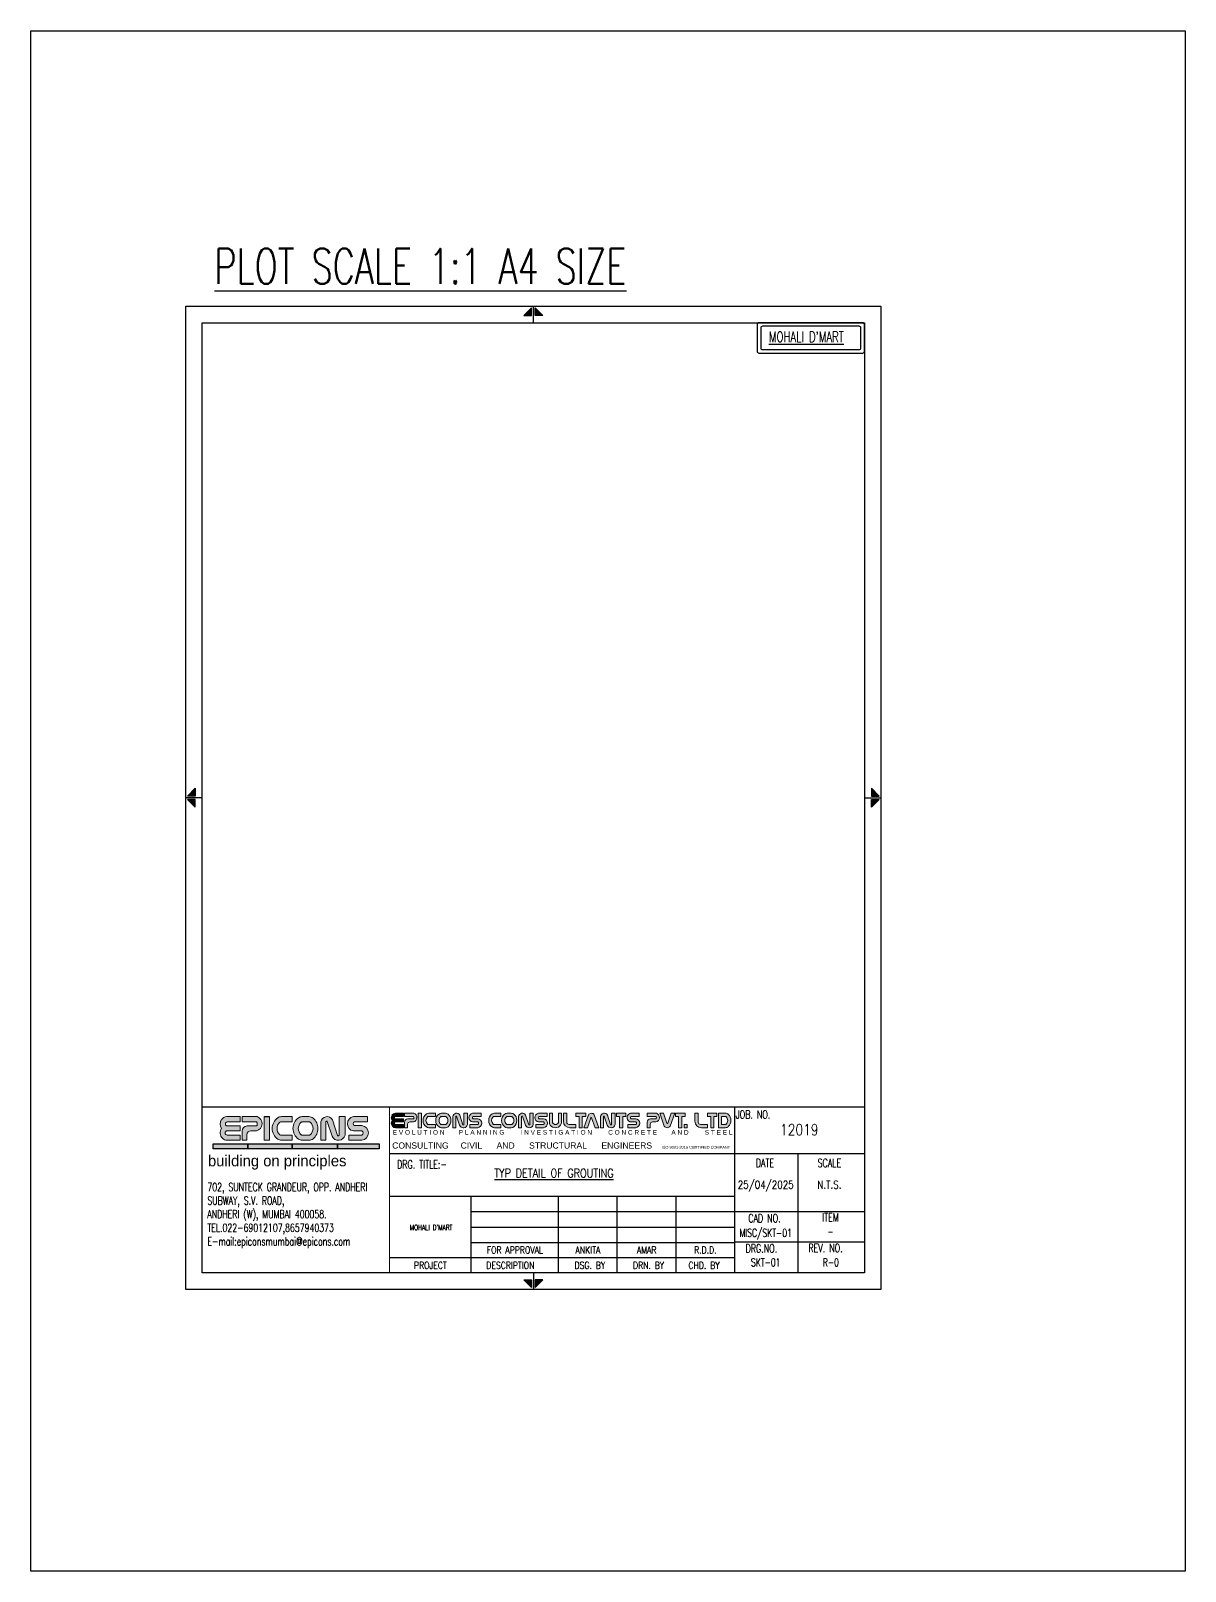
# Model space of a CAD drawing. Header units: inches. Extents: x 390771 to 646861, y -64061 to 219018.
# Drawn here: x 622175 to 646861, y 12202 to 45145 of the extents above; entities that cross this region are included whole.
import ezdxf
from ezdxf.enums import TextEntityAlignment as Align

# ---------------------------------------------------------------- set-up
doc = ezdxf.new("R2010")
doc.units = ezdxf.units.IN
doc.header["$MEASUREMENT"] = 0
doc.layers.add('00 ECPL LOGO', color=250, linetype='Continuous', lineweight=20)
doc.layers.add('S-TEXT', color=2, linetype='Continuous', lineweight=25)
for name, color, linetype in [('3CONRED', 1, 'Continuous'), ('PNA', 8, 'Continuous'), ('S-DIM-1', 5, 'Continuous'), ('S-TEXT-1', 4, 'Continuous'), ('SCHEDULE LINE-1', 7, 'Continuous'), ('SHEET', 7, 'Continuous'), ('TEXT', 4, 'Continuous'), ('TEXT (SHEET)', 4, 'Continuous'), ('TITLE', 6, 'Continuous')]:
    doc.layers.add(name, color=color, linetype=linetype)
doc.styles.add('ROMANS', font='simplex.shx', dxfattribs={"width": 0.7})
doc.styles.add('SEC. TEXT', font='arial.ttf', dxfattribs={"height": 180})
doc.styles.add('VA_ROOM_TEXT', font='GOTHIC.TTF')

# ---------------------------------------------------------------- blocks, each defined once
blk = doc.blocks.new('MID')
at = {"layer": 'TEXT'}
for p, q in [((0, 0), (10, 0)), ((8.94, 1.07), (4.27, 5.74)), ((4.27, 5.74), (4.27, 1.07)), ((4.27, 1.07), (8.94, 1.07)), ((8.94, -1.07), (4.27, -5.74)), ((4.27, -1.07), (8.94, -1.07)), ((4.27, -5.74), (4.27, -1.07))]:
    blk.add_line(p, q, dxfattribs=at)
for points in [[(4.27, 5.74), (8.94, 1.07), (4.27, 1.07)], [(4.27, -5.74), (8.94, -1.07), (4.27, -1.07)]]:
    blk.add_solid(points, dxfattribs=at)
blk = doc.blocks.new('zw$A329')
at = {"layer": '00 ECPL LOGO'}
h = blk.add_hatch(color=152, dxfattribs=at)
h.dxf.hatch_style = 1
h.paths.add_polyline_path([(1548, 4754), (1548, 4905), (1169, 4905, 0.261636), (1010, 4816, 0.285841), (1012, 4573, 0.344902), (1040, 4291, 0.204992), (1175, 4233), (1548, 4233), (1548, 4383), (1184, 4383, -1), (1175, 4503), (1548, 4503), (1548, 4640), (1184, 4640, -1), (1181, 4754)])
h = blk.add_hatch(color=152, dxfattribs=at)
h.dxf.hatch_style = 1
h.paths.add_polyline_path([(2026, 4905), (1597, 4905), (1597, 4754), (2005, 4754, -0.440545), (2005, 4640), (1746, 4640, 0.414214), (1597, 4491), (1597, 4233), (1737, 4233), (1737, 4391, -0.414214), (1849, 4503), (2005, 4503, 0.757811)])
h.paths.add_polyline_path([(2375, 4905), (2229, 4905), (2229, 4233), (2375, 4233)])
h.paths.add_polyline_path([(3026, 4905), (2719, 4905, 0.154275), (2612, 4872, 0.519672), (2612, 4267, 0.154275), (2719, 4233), (3026, 4233), (3026, 4383), (2686, 4383, -0.210356), (2659, 4395, -0.388707), (2659, 4742, -0.210356), (2686, 4754), (3026, 4754)])
h.paths.add_polyline_path([(3497, 4905), (3307, 4905, 0.159018), (3197, 4869, 0.507969), (3197, 4269, 0.159018), (3307, 4233), (3497, 4233, 0.173791), (3616, 4276, 0.472311), (3616, 4863, 0.173791)])
h.paths.add_polyline_path([(3510, 4754, -0.185052), (3535, 4744, -0.445894), (3535, 4392, -0.185052), (3510, 4383), (3299, 4383, -0.185052), (3275, 4392, -0.445894), (3275, 4744, -0.185052), (3299, 4754)], flags=16)
h.paths.add_polyline_path([(4164, 4815, 0.723435), (3836, 4754), (3836, 4233), (3980, 4233), (3980, 4754, -0.723435), (4017, 4768), (4155, 4351, 0.724077), (4522, 4383), (4522, 4905), (4355, 4905), (4355, 4385, -0.755661), (4310, 4370)])
h.paths.add_polyline_path([(5162, 4905), (4759, 4905, 0.823713), (4759, 4500), (4997, 4500, -0.713272), (4997, 4383), (4635, 4383), (4635, 4233), (4997, 4233, 0.900309), (4997, 4650), (4788, 4650, -0.746931), (4788, 4754), (5162, 4754)])
h = blk.add_hatch(color=7, dxfattribs=at)
h.dxf.hatch_style = 1
h.paths.add_polyline_path([(6184, 4908), (6184, 5001), (5953, 5001, 0.261636), (5856, 4946, 0.285841), (5857, 4798, 0.344902), (5874, 4626, 0.204992), (5956, 4591), (6184, 4591), (6184, 4682), (5962, 4682, -1), (5957, 4755), (6184, 4755), (6184, 4839), (5962, 4839, -1), (5961, 4908)])
h = blk.add_hatch(color=7, dxfattribs=at)
h.dxf.hatch_style = 1
h.paths.add_polyline_path([(6476, 5001), (6215, 5001), (6215, 4908), (6464, 4908, -0.440545), (6464, 4839), (6306, 4839, 0.414214), (6215, 4748), (6215, 4591), (6300, 4591), (6300, 4687, -0.414214), (6368, 4755), (6464, 4755, 0.757811)])
h.paths.add_polyline_path([(6689, 5001), (6600, 5001), (6600, 4591), (6689, 4591)])
h.paths.add_polyline_path([(7087, 5001), (6899, 5001, 0.154275), (6834, 4980, 0.519672), (6834, 4611, 0.154275), (6899, 4591), (7087, 4591), (7087, 4682), (6879, 4682, -0.210356), (6863, 4689, -0.388707), (6863, 4901, -0.210356), (6879, 4908), (7087, 4908)])
h.paths.add_polyline_path([(7374, 5001), (7258, 5001, 0.159018), (7191, 4979, 0.507969), (7191, 4613, 0.159018), (7258, 4591), (7374, 4591, 0.173791), (7447, 4617, 0.472311), (7447, 4975, 0.173791)])
h.paths.add_polyline_path([(7382, 4908, -0.185052), (7397, 4903, -0.445894), (7397, 4688, -0.185052), (7382, 4682), (7253, 4682, -0.185052), (7238, 4688, -0.445894), (7238, 4903, -0.185052), (7253, 4908)], flags=16)
h.paths.add_polyline_path([(7781, 4946, 0.723435), (7581, 4908), (7581, 4591), (7669, 4591), (7669, 4908, -0.723435), (7692, 4917), (7776, 4662, 0.724077), (7999, 4682), (7999, 5001), (7898, 5001), (7898, 4683, -0.755661), (7870, 4674)])
h.paths.add_polyline_path([(8391, 5001), (8144, 5001, 0.823713), (8144, 4753), (8289, 4753, -0.713272), (8289, 4682), (8068, 4682), (8068, 4591), (8289, 4591, 0.900309), (8289, 4845), (8162, 4845, -0.746931), (8162, 4908), (8391, 4908)])
h = blk.add_hatch(color=7, dxfattribs=at)
h.dxf.hatch_style = 1
h.paths.add_polyline_path([(8950, 5001), (8763, 5001, 0.154275), (8697, 4980, 0.519672), (8697, 4611, 0.154275), (8763, 4591), (8950, 4591), (8950, 4682), (8743, 4682, -0.210932), (8726, 4689, -0.385278), (8725, 4901, -0.212895), (8742, 4908), (8950, 4908)])
h.paths.add_polyline_path([(9317, 4975, 0.173792), (9244, 5001), (9128, 5001, 0.159018), (9061, 4979, 0.507969), (9061, 4613, 0.159018), (9128, 4591), (9244, 4591, 0.173792), (9317, 4617, 0.472311)])
h.paths.add_polyline_path([(9252, 4908, -0.185053), (9267, 4903, -0.445893), (9267, 4688, -0.185053), (9252, 4682), (9124, 4682, -0.185053), (9108, 4688, -0.445893), (9108, 4903, -0.185053), (9124, 4908)], flags=16)
h.paths.add_polyline_path([(9449, 4908), (9449, 4591), (9537, 4591), (9537, 4908, -0.436861), (9550, 4922, -0.319738), (9561, 4914), (9644, 4662, 0.724077), (9867, 4682), (9867, 5001), (9766, 5001), (9766, 4683, -0.755661), (9738, 4674), (9649, 4946, 0.723435)])
h.paths.add_polyline_path([(10262, 5001), (10016, 5001, 0.823713), (10016, 4753), (10161, 4753, -0.713272), (10161, 4682), (9940, 4682), (9940, 4591), (10161, 4591, 0.900309), (10161, 4845), (10033, 4845, -0.746931), (10033, 4908), (10262, 4908)])
h.paths.add_polyline_path([(10414, 5001), (10326, 5001), (10326, 4733, 0.160106), (10348, 4666, 0.505303), (10644, 4666, 0.160106), (10667, 4733), (10667, 5001), (10581, 5001), (10581, 4734, -0.621318), (10414, 4734)])
h.paths.add_polyline_path([(10817, 5001), (10724, 5001), (10724, 4773, 0.414214), (10906, 4591), (11079, 4591), (11079, 4682), (10885, 4682, -0.414214), (10817, 4750)])
h.paths.add_polyline_path([(11360, 5001), (11079, 5001), (11079, 4911), (11170, 4911), (11170, 4591), (11259, 4591), (11259, 4911), (11360, 4911)])
h.paths.add_polyline_path([(11600, 4959, 0.539211), (11433, 4953), (11302, 4591), (11405, 4591), (11503, 4875, -0.708617), (11525, 4875), (11627, 4591), (11726, 4591)])
h.paths.add_polyline_path([(11972, 4946, 0.723435), (11772, 4908), (11772, 4591), (11860, 4591), (11860, 4908, -0.723435), (11883, 4917), (11967, 4662, 0.724077), (12191, 4682), (12191, 5001), (12089, 5001), (12089, 4683, -0.755661), (12062, 4674)])
h.paths.add_polyline_path([(12495, 5001), (12227, 5001), (12227, 4911), (12319, 4911), (12319, 4591), (12407, 4591), (12407, 4911), (12495, 4911)])
h.paths.add_polyline_path([(12877, 5001), (12647, 5001, 0.157568), (12581, 4979, 0.511532), (12581, 4775, 0.157569), (12647, 4753), (12776, 4753, -0.713272), (12776, 4682), (12555, 4682), (12555, 4591), (12776, 4591, 0.900308), (12776, 4845), (12653, 4845), (12648, 4845, -0.722204), (12648, 4911), (12877, 4911)])
h = blk.add_hatch(color=7, dxfattribs=at)
h.dxf.hatch_style = 1
h.paths.add_polyline_path([(13362, 5001), (13100, 5001), (13100, 4908), (13339, 4908, -0.270444), (13358, 4897, -0.26297), (13358, 4851, -0.270444), (13339, 4839), (13191, 4839, 0.414214), (13100, 4748), (13100, 4591), (13185, 4591), (13185, 4687, -0.414214), (13254, 4755), (13349, 4755, 0.757811)])
h.paths.add_polyline_path([(13561, 5001), (13463, 5001), (13588, 4633, 0.539211), (13755, 4639), (13886, 5001), (13783, 5001), (13685, 4716, -0.708617), (13664, 4716)])
h.paths.add_polyline_path([(14184, 5001), (13902, 5001), (13902, 4911), (13994, 4911), (13994, 4591), (14083, 4591), (14083, 4911), (14184, 4911)])
h.paths.add_polyline_path([(14552, 5001), (14459, 5001), (14459, 4773, 0.414214), (14641, 4591), (14814, 4591), (14814, 4682), (14620, 4682, -0.414214), (14552, 4750)])
h.paths.add_polyline_path([(14234, 4682), (14150, 4682), (14150, 4591), (14234, 4591)])
h = blk.add_hatch(color=7, dxfattribs=at)
h.dxf.hatch_style = 1
h.paths.add_polyline_path([(14813, 5001), (14813, 4911), (14905, 4911), (14905, 4591), (14994, 4591), (14994, 4911), (15082, 4911), (15082, 5001)])
h.paths.add_polyline_path([(15126, 5001), (15126, 4591), (15327, 4591, 0.189446), (15405, 4621, 0.435754), (15405, 4971, 0.189446), (15327, 5001)])
h.paths.add_polyline_path([(15329, 4911, -0.519112), (15329, 4682), (15213, 4682), (15213, 4911)], flags=16)
at = {"layer": 'S-TEXT'}
h = blk.add_hatch(color=142, dxfattribs=at)
h.dxf.hatch_style = 1
h.paths.add_polyline_path([(778, 4135), (778, 3993), (1763, 3993), (1763, 4135)])
h = blk.add_hatch(color=9, dxfattribs=at)
h.dxf.hatch_style = 1
h.paths.add_polyline_path([(1763, 4135), (3021, 4135), (3021, 3993), (1763, 3993)])
h = blk.add_hatch(color=142, dxfattribs=at)
h.dxf.hatch_style = 1
h.paths.add_polyline_path([(3021, 3993), (4311, 3993), (4311, 4135), (3021, 4135)])
h = blk.add_hatch(color=4, dxfattribs=at)
h.dxf.hatch_style = 1
h.paths.add_polyline_path([(4311, 4135), (4311, 3993), (5494, 3993), (5494, 4135)])
for p, q in [((8107, 470), (8107, 2624)), ((10585, 470), (10585, 2624)), ((12252, 470), (12252, 2624)), ((13920, 470), (13920, 2624))]:
    blk.add_line(p, q)
at = {"layer": '00 ECPL LOGO', "color": 7}
for p, q in [((1548, 4905, 0), (1169, 4905, 0)), ((2026, 4905, 0), (1597, 4905, 0)), ((2229, 4905, 0), (2375, 4905, 0)), ((2229, 4905, 0), (2229, 4233, 0)), ((2375, 4905, 0), (2375, 4233, 0)), ((2719, 4905, 0), (3026, 4905, 0)), ((3026, 4754, 0), (3026, 4905, 0)), ((3307, 4905, 0), (3497, 4905, 0)), ((4164, 4815, 0), (4310, 4370, 0)), ((4355, 4905, 0), (4522, 4905, 0)), ((4522, 4905, 0), (4355, 4905, 0)), ((4355, 4905, 0), (4355, 4383, 0)), ((4522, 4905, 0), (4522, 4383, 0)), ((4759, 4905, 0), (5162, 4905, 0)), ((5162, 4905, 0), (4759, 4905, 0)), ((5162, 4754, 0), (5162, 4905, 0)), ((6184, 5001), (5953, 5001)), ((5962, 4908), (6184, 4908)), ((6184, 4839), (5962, 4839)), ((6184, 4908), (6184, 5001)), ((6184, 4755), (6184, 4839)), ((6476, 5001), (6215, 5001)), ((6215, 5001), (6215, 4908)), ((6464, 4908), (6215, 4908)), ((6464, 4839), (6306, 4839)), ((6600, 5001), (6689, 5001)), ((6600, 5001), (6600, 4591)), ((6689, 5001), (6689, 4591)), ((6879, 4908), (7087, 4908)), ((6899, 5001), (7087, 5001)), ((7087, 4908), (7087, 5001)), ((7253, 4908), (7382, 4908)), ((7258, 5001), (7374, 5001)), ((7581, 4908), (7581, 4591)), ((7669, 4908), (7669, 4591)), ((7692, 4917), (7776, 4662)), ((7781, 4946), (7870, 4674)), ((7898, 5001), (7999, 5001)), ((7999, 5001), (7898, 5001)), ((7898, 5001), (7898, 4682)), ((7999, 5001), (7999, 4682)), ((7999, 4908), (7999, 4908)), ((8144, 5001), (8391, 5001)), ((8391, 5001), (8144, 5001)), ((8162, 4908), (8391, 4908)), ((8289, 4845), (8162, 4845)), ((8391, 4908), (8391, 5001)), ((8742, 4908), (8950, 4908)), ((8950, 5001), (8763, 5001)), ((8950, 4908), (8950, 5001)), ((9124, 4908), (9252, 4908)), ((9128, 5001), (9244, 5001)), ((9449, 4908), (9449, 4591)), ((9537, 4908), (9537, 4591)), ((9561, 4914), (9644, 4662)), ((9649, 4946), (9738, 4674)), ((9766, 5001), (9867, 5001)), ((9766, 5001), (9867, 5001)), ((9867, 5001), (9766, 5001)), ((9766, 5001), (9766, 4682)), ((9867, 5001), (9867, 4682)), ((9867, 4908), (9867, 4908)), ((10016, 5001), (10262, 5001)), ((10016, 5001), (10262, 5001)), ((10262, 5001), (10016, 5001)), ((10033, 4908), (10262, 4908)), ((10161, 4845), (10033, 4845)), ((10262, 4908), (10262, 5001)), ((10326, 5001), (10414, 5001)), ((10414, 5001), (10326, 5001)), ((10326, 5001), (10326, 4733)), ((10414, 5001), (10414, 4734)), ((10581, 5001), (10667, 5001)), ((10667, 5001), (10581, 5001)), ((10581, 5001), (10581, 4734)), ((10667, 5001), (10667, 4733)), ((10724, 5001), (10817, 5001)), ((10817, 5001), (10724, 5001)), ((10724, 4773), (10724, 5001)), ((10817, 4750), (10817, 5001)), ((11079, 5001), (11360, 5001)), ((11360, 5001), (11079, 5001)), ((11079, 5001), (11079, 4911)), ((11079, 4911), (11170, 4911)), ((11170, 4591), (11170, 4911)), ((11259, 4591), (11259, 4911)), ((11259, 4911), (11360, 4911)), ((11302, 4591), (11433, 4953)), ((11360, 5001), (11360, 4911)), ((11405, 4591), (11503, 4875)), ((11627, 4591), (11525, 4875)), ((11726, 4591), (11600, 4959)), ((11772, 4908), (11772, 4591)), ((11860, 4908), (11860, 4591)), ((11883, 4917), (11967, 4662)), ((11972, 4946), (12062, 4674)), ((12089, 5001), (12191, 5001)), ((12089, 5001), (12191, 5001)), ((12191, 5001), (12089, 5001)), ((12089, 5001), (12191, 5001)), ((12089, 5001), (12089, 4682)), ((12191, 5001), (12191, 4682)), ((12191, 4908), (12191, 4908)), ((12227, 5001), (12495, 5001)), ((12495, 5001), (12227, 5001)), ((12227, 5001), (12495, 5001)), ((12227, 5001), (12495, 5001)), ((12495, 5001), (12227, 5001)), ((12227, 5001), (12227, 4911)), ((12227, 4911), (12319, 4911)), ((12227, 4911), (12319, 4911)), ((12319, 4591), (12319, 4911)), ((12407, 4591), (12407, 4911)), ((12407, 4911), (12495, 4911)), ((12407, 4911), (12495, 4911)), ((12495, 5001), (12495, 4911)), ((12630, 5001), (12877, 5001)), ((12630, 5001), (12877, 5001)), ((12877, 5001), (12647, 5001)), ((12648, 4911), (12877, 4911)), ((12776, 4845), (12648, 4845)), ((12653, 4845), (12776, 4845)), ((12877, 4908), (12877, 5001)), ((13362, 5001), (13100, 5001)), ((13100, 5001), (13100, 4908)), ((13339, 4908), (13100, 4908)), ((13339, 4839), (13191, 4839)), ((13561, 5001), (13463, 5001)), ((13561, 5001), (13463, 5001)), ((13463, 5001), (13588, 4633)), ((13561, 5001), (13664, 4716)), ((13783, 5001), (13685, 4716)), ((13886, 5001), (13755, 4639)), ((13886, 5001), (13783, 5001)), ((13828, 5001), (13783, 5001)), ((13886, 5001), (13783, 5001)), ((13902, 5001), (14184, 5001)), ((14184, 5001), (13902, 5001)), ((13902, 5001), (14184, 5001)), ((13902, 5001), (14184, 5001)), ((13902, 5001), (14184, 5001)), ((13902, 5001), (13902, 4911)), ((13902, 4911), (13994, 4911)), ((13902, 4911), (13994, 4911)), ((13994, 4591), (13994, 4911)), ((14083, 4591), (14083, 4911)), ((14083, 4911), (14184, 4911)), ((14083, 4911), (14184, 4911)), ((14184, 5001), (14184, 4911)), ((14459, 5001), (14552, 5001)), ((14552, 5001), (14459, 5001)), ((14459, 4773), (14459, 5001)), ((14552, 4750), (14552, 5001)), ((14813, 5001), (15082, 5001)), ((15082, 5001), (14813, 5001)), ((14813, 5001), (14813, 4911)), ((14813, 4911), (14905, 4911)), ((14905, 4911), (14813, 4911)), ((14905, 4591), (14905, 4911)), ((14994, 4591), (14994, 4911)), ((14994, 4911), (15082, 4911)), ((14994, 4911), (15082, 4911)), ((15082, 4911), (14994, 4911)), ((15082, 5001), (15082, 4911)), ((15126, 5001), (15327, 5001)), ((15126, 5001), (15126, 4591)), ((15213, 4911), (15213, 4682)), ((15213, 4911), (15322, 4911)), ((1175, 4503, 0), (1548, 4503, 0)), ((1548, 4383, 0), (1175, 4383, 0)), ((1184, 4754, 0), (1548, 4754, 0)), ((1548, 4640, 0), (1184, 4640, 0)), ((1548, 4503, 0), (1548, 4640, 0)), ((1548, 4233, 0), (1548, 4383, 0)), ((1597, 4491, 0), (1597, 4233, 0)), ((1737, 4391, 0), (1737, 4233, 0)), ((2005, 4640, 0), (1746, 4640, 0)), ((1849, 4503, 0), (2005, 4503, 0)), ((2686, 4754, 0), (3026, 4754, 0)), ((2686, 4383, 0), (3026, 4383, 0)), ((3026, 4233, 0), (3026, 4383, 0)), ((3299, 4754, 0), (3510, 4754, 0)), ((3299, 4383, 0), (3510, 4383, 0)), ((3836, 4754, 0), (3836, 4233, 0)), ((3980, 4754, 0), (3980, 4233, 0)), ((4017, 4768, 0), (4155, 4351, 0)), ((4521, 4754, 0), (4522, 4754, 0)), ((4521, 4383, 0), (4522, 4383, 0)), ((4635, 4233, 0), (4635, 4383, 0)), ((4635, 4383, 0), (4997, 4383, 0)), ((4997, 4500, 0), (4759, 4500, 0)), ((4788, 4754, 0), (5162, 4754, 0)), ((4997, 4650, 0), (4788, 4650, 0)), ((5956, 4591), (6184, 4591)), ((5957, 4755), (6184, 4755)), ((6184, 4682), (5957, 4682)), ((6184, 4591), (6184, 4682)), ((6215, 4748), (6215, 4591)), ((6215, 4591), (6300, 4591)), ((6300, 4687), (6300, 4591)), ((6368, 4755), (6464, 4755)), ((6600, 4591), (6689, 4591)), ((6879, 4682), (7087, 4682)), ((6899, 4591), (7087, 4591)), ((7087, 4591), (7087, 4682)), ((7253, 4682), (7382, 4682)), ((7374, 4591), (7258, 4591)), ((7581, 4591), (7669, 4591)), ((7880, 4591), (7898, 4591)), ((7898, 4591), (7898, 4591)), ((7999, 4682), (7999, 4682)), ((8068, 4591), (8068, 4682)), ((8068, 4682), (8289, 4682)), ((8068, 4591), (8289, 4591)), ((8068, 4591), (8289, 4591)), ((8289, 4753), (8144, 4753)), ((8743, 4682), (8950, 4682)), ((8763, 4591), (8950, 4591)), ((8950, 4591), (8950, 4682)), ((9124, 4682), (9252, 4682)), ((9128, 4591), (9244, 4591)), ((9449, 4591), (9537, 4591)), ((9449, 4591), (9537, 4591)), ((9449, 4591), (9537, 4591)), ((9940, 4591), (9940, 4682)), ((9940, 4682), (10161, 4682)), ((9940, 4682), (10161, 4682)), ((9940, 4591), (10161, 4591)), ((9940, 4591), (10161, 4591)), ((9940, 4591), (10161, 4591)), ((10161, 4753), (10016, 4753)), ((10885, 4682), (11079, 4682)), ((10906, 4591), (11079, 4591)), ((10906, 4591), (11079, 4591)), ((11079, 4682), (11079, 4591)), ((11170, 4591), (11259, 4591)), ((11170, 4591), (11259, 4591)), ((11302, 4591), (11405, 4591)), ((11360, 4591), (11405, 4591)), ((11627, 4591), (11726, 4591)), ((11627, 4591), (11726, 4591)), ((11772, 4591), (11860, 4591)), ((11772, 4591), (11860, 4591)), ((11772, 4591), (11860, 4591)), ((12191, 4682), (12191, 4682)), ((12319, 4591), (12407, 4591)), ((12319, 4591), (12407, 4591)), ((12319, 4591), (12407, 4591)), ((12319, 4591), (12407, 4591)), ((12555, 4591), (12555, 4682)), ((12555, 4682), (12776, 4682)), ((12555, 4682), (12776, 4682)), ((12555, 4682), (12776, 4682)), ((12555, 4591), (12776, 4591)), ((12555, 4591), (12776, 4591)), ((12555, 4591), (12776, 4591)), ((12555, 4591), (12776, 4591)), ((12555, 4591), (12776, 4591)), ((12776, 4753), (12630, 4753)), ((12647, 4753), (12766, 4753)), ((13100, 4748), (13100, 4591)), ((13100, 4591), (13185, 4591)), ((13185, 4687), (13185, 4591)), ((13254, 4755), (13349, 4755)), ((13994, 4591), (14083, 4591)), ((13994, 4591), (14083, 4591)), ((13994, 4591), (14083, 4591)), ((14620, 4682), (14814, 4682)), ((14641, 4591), (14814, 4591)), ((14641, 4591), (14814, 4591)), ((14814, 4682), (14814, 4591)), ((14905, 4591), (14994, 4591)), ((14905, 4591), (14994, 4591)), ((14905, 4591), (14994, 4591)), ((14905, 4591), (14994, 4591)), ((14918, 4591), (14994, 4591)), ((14918, 4591), (14994, 4591)), ((14918, 4591), (14994, 4591)), ((14918, 4591), (14994, 4591)), ((15126, 4591), (15327, 4591)), ((15213, 4682), (15322, 4682)), ((1175, 4233, 0), (1548, 4233, 0)), ((1597, 4233, 0), (1737, 4233, 0)), ((2229, 4233, 0), (2375, 4233, 0)), ((2719, 4233, 0), (3026, 4233, 0)), ((3497, 4233, 0), (3307, 4233, 0)), ((3836, 4233, 0), (3980, 4233, 0)), ((4325, 4233, 0), (4355, 4233, 0)), ((4355, 4234, 0), (4355, 4233, 0)), ((4635, 4233, 0), (4997, 4233, 0)), ((4635, 4233, 0), (4997, 4233, 0))]:
    blk.add_line(p, q, dxfattribs=at)
at = {"layer": '00 ECPL LOGO', "color": 7, "elevation": 0}
for points in [[(1169, 4905), (1548, 4905), (1548, 4754)], [(2005, 4754), (1597, 4754), (1597, 4905), (2026, 4905)], [(2719, 4905), (3026, 4905)], [(3307, 4905), (3497, 4905)], [(4355, 4905), (4522, 4905)], [(4759, 4905), (5162, 4905)]]:
    blk.add_lwpolyline(points, dxfattribs=at)
at = {"layer": '00 ECPL LOGO', "color": 7}
blk.add_lwpolyline([(14150, 4682), (14234, 4682), (14234, 4591), (14150, 4591)], close=True, dxfattribs=at)
for centre, radius, start, end in [((1206, 4696, 0), 230, 148.648, 212.4563), ((1169, 4719, 0), 186, 90, 148.648), ((1959, 4707, 0), 209, 282.7188, 71.3398), ((2824, 4569, 0), 369, 125.0807, 234.9193), ((2719, 4719, 0), 186, 90, 125.0807), ((3417, 4569, 0), 372, 126.1417, 233.8583), ((3307, 4719, 0), 186, 90, 126.1417), ((3497, 4719, 0), 186, 50.5638, 90), ((3374, 4569, 0), 380, 309.4362, 50.5638), ((4010, 4730, 0), 176, 28.75, 172.2831), ((4798, 4702, 0), 207, 101.0425, 258.9575), ((5976, 4873), 140, 148.648, 212.4563), ((5953, 4887), 114, 90, 148.648), ((5961, 4874), 34.7, 88.7637, 271.2363), ((6306, 4748), 91.1, 90, 180), ((6436, 4880), 128, 282.7188, 71.3398), ((6432, 4874), 47, 312.4487, 47.5513), ((6963, 4796), 225, 125.0807, 234.9193), ((6978, 4795), 157, 137.5171, 222.4829), ((6899, 4887), 114, 90, 125.0807), ((6879, 4886), 22.8, 90, 137.5171), ((7325, 4796), 227, 126.1417, 233.8583), ((7335, 4795), 144, 131.9364, 228.0636), ((7258, 4887), 114, 90, 126.1417), ((7253, 4886), 22.8, 90, 131.9364), ((7374, 4887), 114, 50.5638, 90), ((7382, 4886), 22.8, 48.0636, 90), ((7301, 4795), 144, 311.9364, 48.0636), ((7299, 4796), 232, 309.4362, 50.5638), ((7687, 4894), 107, 28.75, 172.2831), ((7682, 4909), 12.7, 40.0191, 183.5523), ((8168, 4877), 126, 101.0425, 258.9575), ((8171, 4877), 32.9, 106.4856, 253.5144), ((8276, 4718), 128, 276.006, 83.994), ((8827, 4796), 225, 125.0807, 234.9193), ((8843, 4796), 158, 138.0741, 222.3563), ((8763, 4887), 114, 90, 125.0807), ((8742, 4886), 22.8, 90, 138.0741), ((9195, 4796), 227, 126.1417, 233.8583), ((9205, 4795), 144, 131.9364, 228.0636), ((9128, 4887), 114, 90, 126.1417), ((9124, 4886), 22.8, 90, 131.9364), ((9244, 4887), 114, 50.5638, 90), ((9252, 4886), 22.8, 48.0636, 90), ((9171, 4795), 144, 311.9364, 48.0636), ((9169, 4796), 232, 309.4362, 50.5638), ((9555, 4894), 107, 28.75, 172.2831), ((9550, 4909), 12.7, 89.1577, 183.5523), ((9550, 4911), 11.4, 18.2334, 89.1577), ((10040, 4877), 126, 101.0425, 258.9575), ((10043, 4877), 32.9, 106.4856, 253.5144), ((10147, 4718), 128, 276.006, 83.994), ((11519, 4901), 100, 35.166, 148.5022), ((11514, 4872), 11.4, 19.7665, 161.0546), ((11878, 4894), 107, 28.75, 172.2831), ((11873, 4909), 12.7, 40.0191, 183.5523), ((12655, 4877), 126, 125.818, 234.182), ((12647, 4887), 114, 90, 125.818), ((12659, 4878), 34.4, 108.3261, 238.1957), ((12653, 4868), 22.8, 238.1957, 270), ((12762, 4718), 128, 276.006, 83.994), ((13191, 4748), 91.1, 90, 180), ((13339, 4886), 22.8, 29.4672, 90), ((13339, 4862), 22.8, 270, 330.5328), ((13321, 4880), 128, 282.7188, 71.3398), ((13318, 4874), 47, 330.5328, 29.4672), ((15322, 4888), 22.8, 51.4816, 90), ((15327, 4887), 114, 47.0907, 90), ((15249, 4796), 140, 308.5184, 51.4816), ((15242, 4796), 238, 312.9093, 47.0907), ((1206, 4450, 0), 230, 147.5437, 223.6612), ((1179, 4443, 0), 60.3, 94.0242, 265.9758), ((1182, 4697, 0), 56.9, 88.7637, 271.2363), ((1746, 4491, 0), 149, 90, 180), ((1849, 4391, 0), 112, 90, 180), ((1953, 4697, 0), 77, 312.4487, 47.5513), ((2848, 4568, 0), 257, 137.5171, 222.4829), ((2686, 4716, 0), 37.3, 90, 137.5171), ((2686, 4420, 0), 37.3, 222.4829, 270), ((3433, 4568, 0), 237, 131.9364, 228.0636), ((3299, 4716, 0), 37.3, 90, 131.9364), ((3299, 4420, 0), 37.3, 228.0636, 270), ((3510, 4716, 0), 37.3, 48.0636, 90), ((3510, 4420, 0), 37.3, 270, 311.9364), ((3377, 4568, 0), 237, 311.9364, 48.0636), ((4001, 4755, 0), 20.9, 40.0191, 183.5523), ((4333, 4427, 0), 194, 203.2219, 346.755), ((4330, 4384, 0), 24.5, 214.0796, 357.6127), ((4803, 4702, 0), 53.9, 106.4856, 253.5144), ((4975, 4442, 0), 210, 276.006, 83.994), ((4976, 4441, 0), 61.9, 289.0016, 70.9984), ((5976, 4723), 140, 147.5437, 223.6612), ((5956, 4705), 114, 223.6612, 270), ((5959, 4719), 36.8, 94.0242, 265.9758), ((6368, 4687), 68.3, 90, 180), ((6899, 4705), 114, 234.9193, 270), ((6879, 4705), 22.8, 222.4829, 270), ((7258, 4705), 114, 233.8583, 270), ((7253, 4705), 22.8, 228.0636, 270), ((7374, 4705), 114, 270, 309.4362), ((7382, 4705), 22.8, 270, 311.9364), ((7884, 4709), 118, 203.2219, 346.755), ((7883, 4683), 15, 214.0796, 357.6127), ((8277, 4718), 37.8, 289.0016, 70.9984), ((8763, 4705), 114, 234.9193, 270), ((8743, 4705), 22.8, 222.3563, 270), ((9128, 4705), 114, 233.8583, 270), ((9124, 4705), 22.8, 228.0636, 270), ((9244, 4705), 114, 270, 309.4362), ((9252, 4705), 22.8, 270, 311.9364), ((9752, 4709), 118, 203.2219, 346.8516), ((9751, 4683), 15, 214.0796, 357.6127), ((10149, 4718), 37.8, 289.0016, 70.9984), ((10440, 4733), 114, 180, 216.3848), ((10496, 4775), 184, 216.3848, 323.6152), ((10498, 4775), 92.7, 206.2931, 333.7069), ((10553, 4733), 114, 323.6152, 0), ((10906, 4773), 182, 180, 270), ((10885, 4750), 68.3, 180, 270), ((12076, 4709), 118, 203.2219, 346.755), ((12074, 4683), 15, 214.0796, 357.6127), ((12647, 4867), 114, 234.182, 270), ((12763, 4718), 37.8, 289.0016, 70.9984), ((13254, 4687), 68.3, 90, 180), ((13670, 4691), 100, 215.166, 328.5022), ((13675, 4720), 11.4, 199.7665, 341.0546), ((14641, 4773), 182, 180, 270), ((14620, 4750), 68.3, 180, 270), ((15322, 4705), 22.8, 270, 308.5184), ((15327, 4705), 114, 270, 312.9093), ((1175, 4420, 0), 186, 223.6612, 270), ((2719, 4420, 0), 186, 234.9193, 270), ((3307, 4420, 0), 186, 233.8583, 270), ((3497, 4420, 0), 186, 270, 309.4362)]:
    blk.add_arc(centre, radius, start, end, dxfattribs=at)
at = {"layer": '3CONRED'}
blk.add_line((19270, 1340), (15587, 1340), dxfattribs=at)
at = {"layer": 'PNA', "color": 5}
for p, q in [((17390, 470), (17390, 3854)), ((8107, 2209), (15587, 2209)), ((8107, 1762), (15587, 1762)), ((8107, 1331), (15587, 1331))]:
    blk.add_line(p, q, dxfattribs=at)
at = {"layer": 'PNA', "color": 4}
blk.add_lwpolyline([(19740, 0), (0, 0), (0, 27918), (19740, 27918)], close=True, dxfattribs=at)
at = {"layer": 'PNA', "color": 3}
blk.add_lwpolyline([(19270, 470), (470, 470), (470, 27448), (19270, 27448)], close=True, dxfattribs=at)
at = {"layer": 'PNA', "color": 1, "const_width": 37.6}
for points in [[(470, 5175), (19270, 5175)], [(5785, 470), (5785, 5175)], [(15587, 470), (15587, 5175)], [(5785, 3854), (19270, 3854)], [(5785, 2640), (15587, 2640)], [(15587, 2209), (19270, 2209)], [(5785, 901), (15587, 901)], [(5785, 470), (15587, 470)]]:
    blk.add_lwpolyline(points, dxfattribs=at)
at = {"layer": 'S-TEXT', "elevation": 0}
blk.add_lwpolyline([(2229, 4905), (2375, 4905)], dxfattribs=at)
at = {"layer": 'S-TEXT', "color": 7, "elevation": 0}
for points in [[(778, 4135), (1763, 4135), (1763, 3993), (778, 3993)], [(1763, 4135), (3021, 4135), (3021, 3993), (1763, 3993)], [(3021, 4135), (4311, 4135), (4311, 3993), (3021, 3993)], [(4311, 4135), (5494, 4135), (5494, 3993), (4311, 3993)]]:
    blk.add_lwpolyline(points, close=True, dxfattribs=at)
at = {"layer": 'TEXT (SHEET)', "color": 4, "yscale": 47.00000000000001, "zscale": 47.00000000000001, "rotation": 270}
for p, xscale in [((9870, 27448), -47.00000000000001), ((9870, 470), 47.00000000000001)]:
    blk.add_blockref('MID', p, dxfattribs=dict(at, xscale=xscale))
at = {"layer": 'TEXT (SHEET)', "color": 4, "yscale": 47.00000000000001, "zscale": 47.00000000000001}
for p, xscale in [((470, 13959), -47.00000000000001), ((19270, 13959), 47.00000000000001)]:
    blk.add_blockref('MID', p, dxfattribs=dict(at, xscale=xscale))
at = {"layer": '00 ECPL LOGO', "color": 152, "style": 'VA_ROOM_TEXT'}
blk.add_text('building on principles', height=314.84, dxfattribs=at).set_placement((631, 3495, 0))
at = {"layer": '00 ECPL LOGO', "color": 7, "attachment_point": 1, "style": 'SEC. TEXT'}
for s, insert, char_height, width in [('E V O L U T I O N        P L A N N I N G         I N V E S T I G A T I O N         C O N C R E T E        A N D         S T E E L', (5878, 4525), 131.341, 390085.8), ('CONSULTING     CIVIL      AND      STRUCTURAL      ENGINEERS', (5861, 4173), 175.12, 434094.76), ('ISO 9001-2015 CERTIFIED COMPANY', (13515, 4075), 78.8, 380266.94)]:
    blk.add_mtext(s, dxfattribs=dict(at, insert=insert, char_height=char_height, width=width))
at = {"layer": 'S-TEXT', "style": 'ROMANS', "width": 0.8}
for s, p in [('PROJECT', (6946, 685)), ('DESCRIPTION', (9216, 685)), (' DSG. BY', (11419, 685)), (' DRN. BY', (13086, 685)), (' CHD. BY', (14661, 685))]:
    blk.add_text(s, height=200, dxfattribs=at).set_placement(p, align=Align.MIDDLE_CENTER)
at = {"layer": 'S-TEXT-1', "insert": (614, 3022, 8), "char_height": 231.21, "width": 4939.7, "attachment_point": 1, "style": 'ROMANS'}
blk.add_mtext('702, SUNTECK GRANDEUR, OPP. ANDHERI SUBWAY, S.V. ROAD,\\PANDHERI (W), MUMBAI 400058.\\PTEL.022-69012107,8657940373\\PE-mail:epiconsmumbai@epicons.com', dxfattribs=at)
at = {"layer": 'TEXT (SHEET)', "style": 'ROMANS', "width": 0.7}
for s, p in [(' JOB. NO.', (15504, 4848)), ('DATE', (16185, 3473)), ('SCALE', (17940, 3473)), ('CAD NO.', (15973, 1903)), ('ITEM', (18068, 1927)), (' DRG.NO.', (15784, 1046)), (' REV. NO.', (17567, 1058))]:
    blk.add_text(s, height=235, dxfattribs=at).set_placement(p)
blk.add_text('DRG. TITLE:-', height=235, dxfattribs=at).set_placement((5999, 3549), align=Align.MIDDLE_LEFT)
at = {"layer": 'TITLE', "color": 2, "style": 'ROMANS', "width": 0.7}
blk.add_text('%%UPLOT SCALE 1:1 A4 SIZE', height=1000, dxfattribs=at).set_placement((812, 28552, 8))

msp = doc.modelspace()

# ---------------------------------------------------------------- linework, layer by layer
at = {"layer": 'SCHEDULE LINE-1', "color": 2, "elevation": 0}
for points in [[(637707.9, 38864.4), (637707.9, 38289.4, 0.4142136), (637745.4, 38251.9), (639964.2, 38251.9, 0.4142136), (640001.7, 38289.4), (640001.7, 38864.4, 0.4142136), (639964.2, 38901.9), (637745.4, 38901.9, 0.4142136)], [(637782.9, 38789.4), (637782.9, 38366.9, 0.4142136), (637822.9, 38326.9), (639889.2, 38326.9, 0.4142136), (639926.7, 38364.4), (639926.7, 38789.4, 0.4142136), (639889.2, 38826.9), (637820.4, 38826.9, 0.4142136)]]:
    msp.add_lwpolyline(points, format="xyb", close=True, dxfattribs=at)
at = {"layer": 'SHEET'}
msp.add_lwpolyline([(622174.7, 45144.6), (646861, 45144.6), (646861, 12202.5), (622174.7, 12202.5)], close=True, dxfattribs=at)

# ---------------------------------------------------------------- block references
at = {"layer": 'S-DIM-1', "lineweight": 25, "xscale": 0.7531632858003615, "yscale": 0.7531632858003615, "zscale": 0.7531632858003615}
msp.add_blockref('zw$A329', (625488.2, 18229.1), dxfattribs=at)

# ---------------------------------------------------------------- texts
at = {"layer": 'S-TEXT', "style": 'ROMANS'}
for s, height, width, p in [('25/04/2025', 171.17, 0.8, (637890.5, 20468.4)), ('N.T.S.', 171.17, 0.8, (639252.2, 20468.4)), ('MISC/SKT-01', 171.173, 0.7, (637890.5, 19438)), ('-', 136.9, 0.8, (639276.4, 19462.4)), ('SKT-01', 171.17, 0.7, (637890.5, 18807.3)), ('R-0', 171.17, 0.7, (639282.6, 18807.3))]:
    msp.add_text(s, height=height, dxfattribs=dict(at, width=width)).set_placement(p, align=Align.MIDDLE_CENTER)
at = {"layer": 'S-TEXT-1', "style": 'ROMANS', "width": 0.65}
msp.add_text("MOHALI D'MART", height=112.974, dxfattribs=at).set_placement((630279.5, 19553.5), align=Align.MIDDLE_LEFT)
at = {"layer": 'S-TEXT-1', "style": 'ROMANS', "width": 0.8}
for s, height, p in [('FOR APPROVAL', 150.633, (632527.4, 19069.6)), ('ANKITA', 150.63, (634088.4, 19069.6)), ('AMAR', 150.63, (635344.1, 19069.6)), ('R.D.D.', 150.63, (636599.8, 19069.6))]:
    msp.add_text(s, height=height, dxfattribs=at).set_placement(p, align=Align.MIDDLE_CENTER)
at = {"layer": 'TEXT', "color": 1, "style": 'ROMANS', "width": 0.8}
msp.add_text('12019', height=239.64, dxfattribs=at).set_placement((638608.9, 21643.7), align=Align.MIDDLE_CENTER)
msp.add_text('%%UTYP DETAIL OF GROUTING', height=188.291, dxfattribs=at).set_placement((632087.3, 20714.1), align=Align.MIDDLE_LEFT)
at = {"layer": 'TITLE', "style": 'ROMANS', "width": 0.7}
msp.add_text("%%UMOHALI D'MART", height=225.004, dxfattribs=at).set_placement((637959.3, 38599.3), align=Align.MIDDLE_LEFT)

doc.saveas('drawing.dxf')
